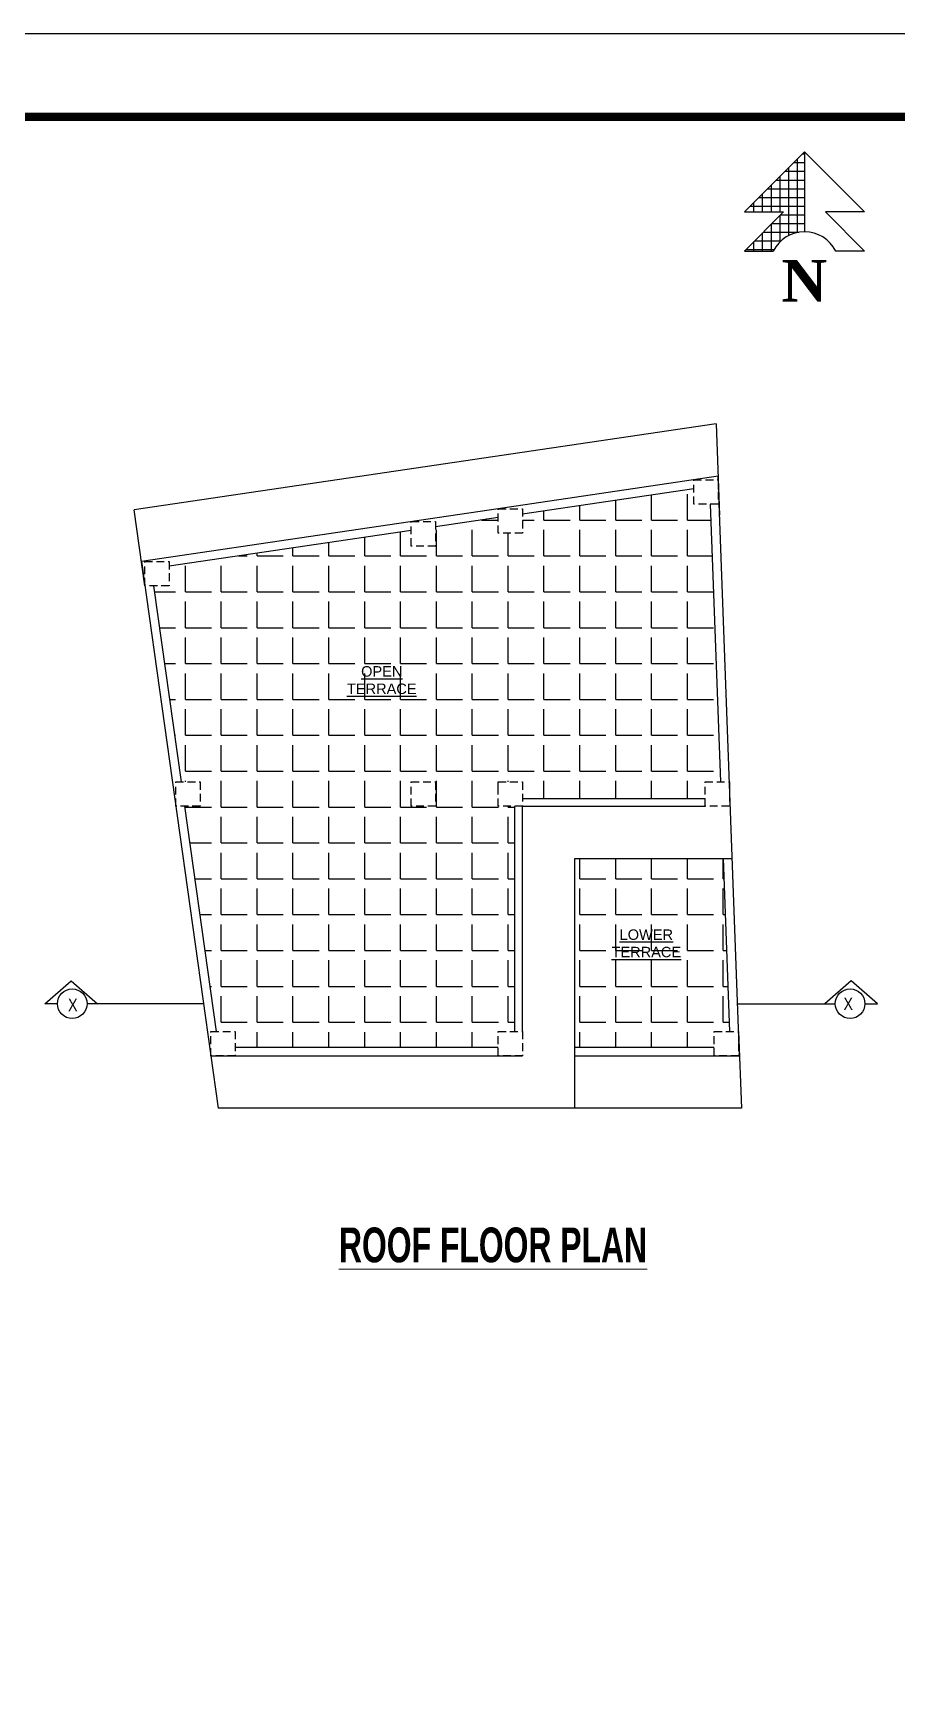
# Model space of a CAD drawing. Header units: inches. Extents: x -9985691 to 3643, y -3270716 to 4788.
# Drawn here: x -4971752 to -4971256, y -3262531 to -3261572 of the extents above; entities that cross this region are included whole.
import ezdxf

# ---------------------------------------------------------------- set-up
doc = ezdxf.new("R2010")
doc.units = ezdxf.units.IN
doc.header["$LTSCALE"] = 2
doc.header["$MEASUREMENT"] = 0
doc.linetypes.add('HIDDEN', pattern=[0.375, 0.25, -0.125])
doc.layers.get('0').update_dxf_attribs({"linetype": 'CONTINUOUS'})
doc.layers.get('DEFPOINTS').update_dxf_attribs({"color": 141, "linetype": 'CONTINUOUS'})
doc.layers.add('A-Hatch', color=7, linetype='CONTINUOUS')
doc.layers.add('WAll', color=20, linetype='CONTINUOUS')
doc.layers.add('TEXT', color=181, linetype='CONTINUOUS', lineweight=25)
doc.layers.add('Text-100.w', color=254, linetype='CONTINUOUS', lineweight=9)
doc.styles.add('ARAIL', font='ARIALN.TTF')
doc.styles.add('Arial', font='arial.ttf', dxfattribs={"width": 0.8, "height": 12})
doc.styles.add('arial.', font='arial.ttf')
doc.styles.get("Standard").update_dxf_attribs({"font": 'ARIALN.TTF'})
pattern_1 = [(0, (36167.865, 363.33), (0, 20.625), [15, -5.625]), (90, (36167.865, 363.33), (-20.625, 1e-15), [15, -5.625])]

# ---------------------------------------------------------------- blocks, each defined once
blk = doc.blocks.new('SDEGH')
at = {"layer": 'TEXT'}
h = blk.add_hatch(dxfattribs=at)
h.set_pattern_fill('NET', color=256, scale=40, style=0)
h.set_pattern_definition([(0, (43922.391, -13181.093), (0, 5), []), (90, (43922.391, -13181.093), (-5, 3e-16), [])])
h.paths.add_polyline_path([(52300.82, -9226.07), (52266.28, -9260.61), (52288.77, -9260.61), (52266.28, -9283.1), (52282.84, -9283.1, -0.284572), (52300.82, -9271.97)])
blk.add_line((52300.82, -9226.07), (52300.82, -9271.97), dxfattribs=at)
at = {"layer": 'WAll'}
for p, q in [((52266.28, -9260.61), (52300.82, -9226.07)), ((52335.35, -9260.61), (52300.82, -9226.07)), ((52266.28, -9260.61), (52288.77, -9260.61)), ((52266.28, -9283.1), (52288.77, -9260.61)), ((52335.35, -9260.61), (52312.86, -9260.61)), ((52335.35, -9283.1), (52312.86, -9260.61)), ((52266.28, -9283.1), (52282.84, -9283.1)), ((52335.35, -9283.1), (52318.79, -9283.1))]:
    blk.add_line(p, q, dxfattribs=at)
blk.add_arc((52300.82, -9292.04), 20.08, 26.46046, 153.53954, dxfattribs=at)
at = {"layer": 'DEFPOINTS', "insert": (52287.65, -9288.16), "char_height": 24, "width": 23.16, "attachment_point": 1}
blk.add_mtext('{\\fTimes New Roman|b1|i0|c0|p18;N}', dxfattribs=at)

msp = doc.modelspace()

# ---------------------------------------------------------------- hatches: boundary and pattern name
at = {"layer": 'A-Hatch', "ltscale": 0.5}
h = msp.add_hatch(dxfattribs=at)
h.set_pattern_fill('ANGLE', color=256, scale=75)
h.set_pattern_definition(pattern_1)
h.paths.add_polyline_path([(-4971475.17, -3262016.24), (-4971484.67, -3262016.24), (-4971484.67, -3262002.24), (-4971470.67, -3262002.24), (-4971470.67, -3262011.74), (-4971365.74, -3262011.74), (-4971365.74, -3262002.24), (-4971356.74, -3262002.24), (-4971362.63, -3261842.56), (-4971372.22, -3261842.56), (-4971372.22, -3261833.61), (-4971470.67, -3261848.16), (-4971470.67, -3261859.17), (-4971484.67, -3261859.17), (-4971484.67, -3261850.22), (-4971520.67, -3261855.54), (-4971520.67, -3261866.56), (-4971534.67, -3261866.56), (-4971534.67, -3261857.61), (-4971673.97, -3261878.19), (-4971673.97, -3261889.5), (-4971682.92, -3261889.5), (-4971667.04, -3262002.24), (-4971656.12, -3262002.24), (-4971656.12, -3262016.24), (-4971665.07, -3262016.24), (-4971646.82, -3262145.74), (-4971635.9, -3262145.74), (-4971635.9, -3262154.74), (-4971484.67, -3262154.74), (-4971484.67, -3262145.74), (-4971475.17, -3262145.74)])
h.paths.add_polyline_path([(-4971534.67, -3262016.24), (-4971534.67, -3262002.24), (-4971520.67, -3262002.24), (-4971520.67, -3262016.24)], flags=16)
h.paths.add_polyline_path([(-4971573.07, -3261954.48), (-4971530.02, -3261954.48), (-4971530.02, -3261932.02), (-4971573.07, -3261932.02)], flags=24)
h = msp.add_hatch(dxfattribs=at)
h.set_pattern_fill('ANGLE', color=256, scale=75)
h.set_pattern_definition(pattern_1)
h.paths.add_polyline_path([(-4971355.12, -3262046.24), (-4971440.67, -3262046.24), (-4971440.67, -3262154.74), (-4971360.44, -3262154.74), (-4971360.44, -3262145.74), (-4971351.44, -3262145.74)])
h.paths.add_polyline_path([(-4971420.91, -3262105.87), (-4971377.85, -3262105.87), (-4971377.85, -3262083.4), (-4971420.91, -3262083.4)], flags=24)

# ---------------------------------------------------------------- linework, layer by layer
at = {"ltscale": 0.5}
for p, q in [((-4971359.34, -3261796.33), (-4971694.13, -3261845.79)), ((-4971359.34, -3261796.33), (-4971357.4, -3261848.9)), ((-4971358.22, -3261826.49), (-4971484.67, -3261845.17)), ((-4971372.22, -3261833.61), (-4971470.67, -3261848.16)), ((-4971345.92, -3262159.74), (-4971358.22, -3261826.49)), ((-4971356.74, -3262002.24), (-4971362.63, -3261842.56)), ((-4971687.97, -3261889.5), (-4971694.13, -3261845.79)), ((-4971484.67, -3261845.17), (-4971689.94, -3261875.5)), ((-4971484.67, -3261850.22), (-4971520.67, -3261855.54)), ((-4971534.67, -3261857.61), (-4971673.97, -3261878.19)), ((-4971689.94, -3261875.5), (-4971645.68, -3262189.74)), ((-4971682.92, -3261889.5), (-4971667.04, -3262002.24)), ((-4971484.67, -3262006.74), (-4971484.67, -3262002.24)), ((-4971665.07, -3262016.24), (-4971646.82, -3262145.74)), ((-4971475.17, -3262145.74), (-4971475.17, -3262016.24)), ((-4971470.67, -3262011.74), (-4971365.74, -3262011.74)), ((-4971470.67, -3262016.24), (-4971365.74, -3262016.24)), ((-4971470.67, -3262145.74), (-4971470.67, -3262016.24)), ((-4971440.67, -3262046.24), (-4971350.11, -3262046.24)), ((-4971440.67, -3262189.74), (-4971440.67, -3262046.24)), ((-4971351.44, -3262145.74), (-4971355.12, -3262046.24)), ((-4971346.44, -3262145.74), (-4971344.81, -3262189.74)), ((-4971649.9, -3262159.74), (-4971635.9, -3262159.74)), ((-4971635.9, -3262154.74), (-4971484.71, -3262154.74)), ((-4971635.9, -3262159.74), (-4971484.71, -3262159.74)), ((-4971484.67, -3262159.74), (-4971470.67, -3262159.74)), ((-4971440.67, -3262154.74), (-4971360.44, -3262154.74)), ((-4971440.67, -3262159.74), (-4971345.92, -3262159.74)), ((-4971344.81, -3262189.74), (-4971645.68, -3262189.74))]:
    msp.add_line(p, q, dxfattribs=at)
msp.add_lwpolyline([(-4973919.51, -3263816.79), (-4973919.51, -3261571.75), (-4970744.71, -3261571.75), (-4970744.71, -3263816.79)], close=True)
at = {"const_width": 4.8}
msp.add_lwpolyline([(-4970792.71, -3263768.79), (-4970792.71, -3261619.75), (-4973775.51, -3261619.75), (-4973775.51, -3263768.79)], close=True, dxfattribs=at)
at = {"linetype": 'HIDDEN', "ltscale": 9}
for points in [[(-4971372.22, -3261828.56), (-4971358.22, -3261828.56), (-4971358.22, -3261842.56), (-4971372.22, -3261842.56)], [(-4971534.67, -3261852.56), (-4971520.67, -3261852.56), (-4971520.67, -3261866.56), (-4971534.67, -3261866.56)], [(-4971484.67, -3261845.17), (-4971470.67, -3261845.17), (-4971470.67, -3261859.17), (-4971484.67, -3261859.17)], [(-4971687.97, -3261875.5), (-4971673.97, -3261875.5), (-4971673.97, -3261889.5), (-4971687.97, -3261889.5)], [(-4971670.12, -3262002.24), (-4971656.12, -3262002.24), (-4971656.12, -3262016.24), (-4971670.12, -3262016.24)], [(-4971534.67, -3262002.24), (-4971520.67, -3262002.24), (-4971520.67, -3262016.24), (-4971534.67, -3262016.24)], [(-4971484.67, -3262002.24), (-4971470.67, -3262002.24), (-4971470.67, -3262016.24), (-4971484.67, -3262016.24)], [(-4971365.74, -3262002.24), (-4971351.74, -3262002.24), (-4971351.74, -3262016.24), (-4971365.74, -3262016.24)], [(-4971649.9, -3262145.74), (-4971635.9, -3262145.74), (-4971635.9, -3262159.74), (-4971649.9, -3262159.74)], [(-4971484.67, -3262145.74), (-4971470.67, -3262145.74), (-4971470.67, -3262159.74), (-4971484.67, -3262159.74)], [(-4971360.44, -3262145.74), (-4971346.44, -3262145.74), (-4971346.44, -3262159.74), (-4971360.44, -3262159.74)]]:
    msp.add_lwpolyline(points, close=True, dxfattribs=at)
at = {"layer": 'TEXT'}
for points in [[(-4971738.24, -3262129.74), (-4971745.38, -3262129.74), (-4971730.24, -3262116.65), (-4971715.1, -3262129.74)], [(-4971273.78, -3262129.74), (-4971266.64, -3262129.74), (-4971281.78, -3262116.65), (-4971296.92, -3262129.74)], [(-4971654.13, -3262129.74), (-4971721.17, -3262129.74)], [(-4971347.03, -3262129.74), (-4971290.84, -3262129.74)]]:
    msp.add_lwpolyline(points, dxfattribs=at)
for centre in [(-4971729.7, -3262129.74), (-4971282.31, -3262129.74)]:
    msp.add_circle(centre, 8.53, dxfattribs=at)

# ---------------------------------------------------------------- block references
at = {"layer": 'WAll'}
msp.add_blockref('SDEGH', (-5023609.39, -3252413.85), dxfattribs=at)

# ---------------------------------------------------------------- texts
at = {"layer": 'TEXT', "lineweight": -2, "char_height": 6, "width": 127.5059, "attachment_point": 5, "style": 'arial.'}
for s, insert in [('{\\LOPEN\\PTERRACE}', (-4971551.67, -3261943.7)), ('{\\LLOWER\\PTERRACE}', (-4971399.51, -3262095.09))]:
    msp.add_mtext(s, dxfattribs=dict(at, insert=insert))
at = {"layer": 'TEXT', "char_height": 7.2, "style": 'ARAIL'}
for insert, attachment_point in [((-4971726.62, -3262126.9), 3), ((-4971286.15, -3262126.24), 1)]:
    msp.add_mtext_dynamic_manual_height_columns('X', width=125.4648, gutter_width=90, heights=[0], dxfattribs=dict(at, insert=insert, attachment_point=attachment_point))
at = {"layer": 'Text-100.w', "insert": (-4971487.7, -3262258.46), "char_height": 20, "width": 569.1024, "attachment_point": 2, "style": 'Arial'}
msp.add_mtext('\\A1;{\\fArial Narrow|b1|i0|c0|p34;\\LROOF FLOOR PLAN}', dxfattribs=at)

doc.saveas('drawing.dxf')
